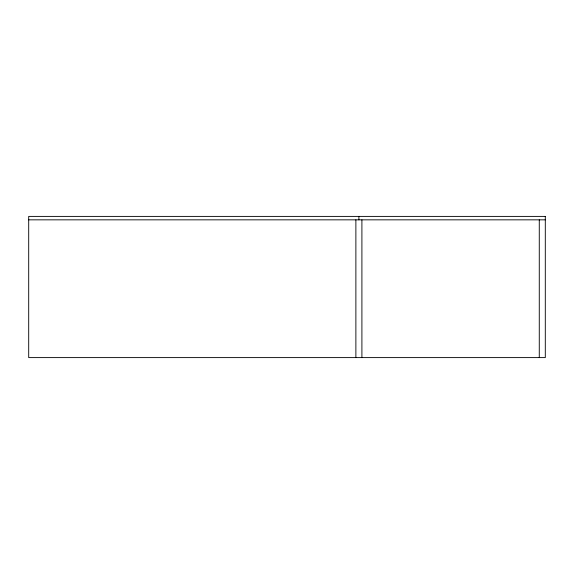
<?xml version="1.0" encoding="UTF-8"?>
<svg xmlns="http://www.w3.org/2000/svg" width="574" height="574" viewBox="0 0 574 574"><rect width="100%" height="100%" fill="white"/><g stroke="black" fill="none" stroke-linecap="round" stroke-linejoin="round"><path stroke-width="0.86" d="M28.7 219.842L545.3 219.842M539.273 219.842L539.273 357.602M361.907 219.842L361.907 357.602M358.894 216.398L358.894 219.842M355.88 219.842L355.88 357.602M545.3 216.398L28.7 216.398L28.7 357.602L545.3 357.602L545.3 216.398"/></g></svg>
